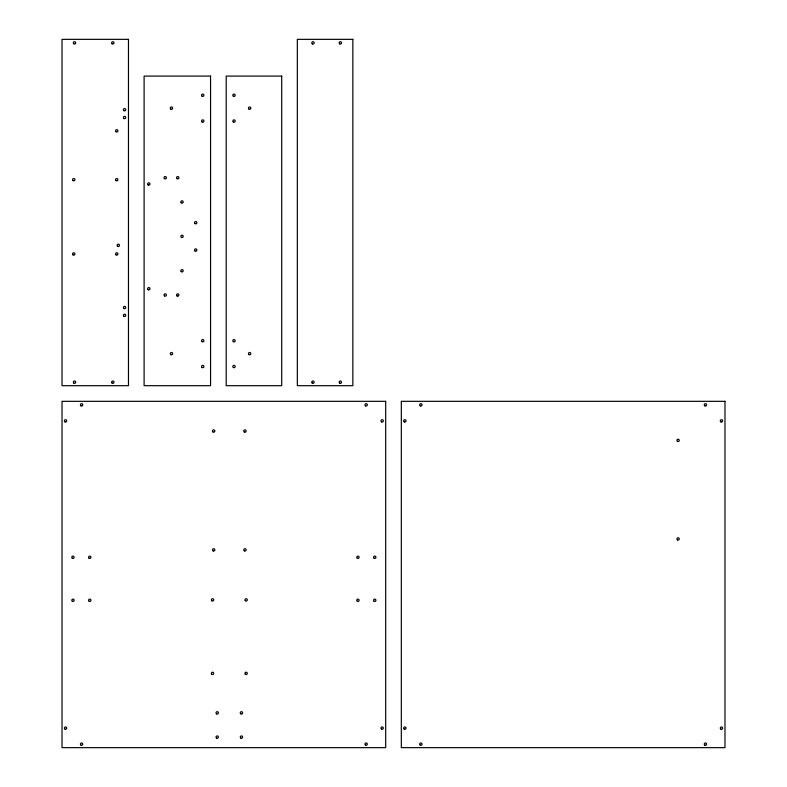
<?xml version="1.0" encoding="UTF-8"?>
<svg xmlns="http://www.w3.org/2000/svg" width="787" height="787" viewBox="0 0 787 787"><rect width="100%" height="100%" fill="white"/><g stroke="black" fill="none" stroke-linecap="round" stroke-linejoin="round"><path stroke-width="1.18" d="M128.478 39.35L62.025 39.35L62.025 385.679L128.478 385.679L128.478 39.35M352.851 39.35L297.338 39.35L297.338 385.679L352.851 385.679L352.851 39.35M210.562 76.093L144.11 76.093L144.11 385.679L210.562 385.679L210.562 76.093M281.707 76.093L226.194 76.093L226.194 385.679L281.707 385.679L281.707 76.093M385.679 401.321L62.025 401.321L62.025 747.65L385.679 747.65L385.679 401.321M724.975 401.321L401.321 401.321L401.321 747.65L724.975 747.65L724.975 401.321M677.489 539.931A1.171 1.171 0 0 0 679.24 538.908A1.171 1.171 0 0 0 677.489 537.895A1.171 1.171 0 0 0 677.489 539.931M677.489 441.418A1.171 1.171 0 0 0 679.24 440.405A1.171 1.171 0 0 0 677.489 439.392A1.171 1.171 0 0 0 677.489 441.418M420.278 405.856A1.171 1.171 0 0 0 422.039 404.833A1.171 1.171 0 0 0 420.278 403.82A1.171 1.171 0 0 0 420.278 405.856M404.252 421.881A1.171 1.171 0 0 0 406.013 420.858A1.171 1.171 0 0 0 404.252 419.845A1.171 1.171 0 0 0 404.252 421.881M704.847 405.856A1.171 1.171 0 0 0 706.608 404.833A1.171 1.171 0 0 0 704.847 403.82A1.171 1.171 0 0 0 704.847 405.856M720.872 421.881A1.171 1.171 0 0 0 722.633 420.858A1.171 1.171 0 0 0 720.872 419.845A1.171 1.171 0 0 0 720.872 421.881M720.872 729.116A1.171 1.171 0 0 0 722.633 728.103A1.171 1.171 0 0 0 720.872 727.09A1.171 1.171 0 0 0 720.872 729.116M704.847 745.151A1.171 1.171 0 0 0 706.608 744.128A1.171 1.171 0 0 0 704.847 743.115A1.171 1.171 0 0 0 704.847 745.151M420.278 745.151A1.171 1.171 0 0 0 422.039 744.128A1.171 1.171 0 0 0 420.278 743.115A1.171 1.171 0 0 0 420.278 745.151M404.252 729.116A1.171 1.171 0 0 0 406.013 728.103A1.171 1.171 0 0 0 404.252 727.09A1.171 1.171 0 0 0 404.252 729.116M339.748 383.18A1.171 1.171 0 0 0 341.509 382.167A1.171 1.171 0 0 0 339.748 381.144A1.171 1.171 0 0 0 339.748 383.18M312.144 382.994A1.171 1.171 0 0 0 314.111 382.472A1.171 1.171 0 0 0 312.675 381.036A1.171 1.171 0 0 0 312.144 382.994M339.748 43.885A1.171 1.171 0 0 0 341.509 42.872A1.171 1.171 0 0 0 339.748 41.849A1.171 1.171 0 0 0 339.748 43.885M312.39 43.885A1.171 1.171 0 0 0 314.151 42.872A1.171 1.171 0 0 0 312.39 41.849A1.171 1.171 0 0 0 312.39 43.885M233.424 367.549A1.171 1.171 0 0 0 235.185 366.526A1.171 1.171 0 0 0 233.424 365.512A1.171 1.171 0 0 0 233.424 367.549M249.066 354.642A1.171 1.171 0 0 0 250.827 353.629A1.171 1.171 0 0 0 249.066 352.615A1.171 1.171 0 0 0 249.066 354.642M233.424 341.745A1.171 1.171 0 0 0 235.185 340.732A1.171 1.171 0 0 0 233.424 339.718A1.171 1.171 0 0 0 233.424 341.745M248.82 108.98A1.171 1.171 0 0 0 250.787 108.449A1.171 1.171 0 0 0 249.351 107.012A1.171 1.171 0 0 0 248.82 108.98M233.424 122.064A1.171 1.171 0 0 0 235.185 121.05A1.171 1.171 0 0 0 233.424 120.027A1.171 1.171 0 0 0 233.424 122.064M233.424 96.26A1.171 1.171 0 0 0 235.185 95.247A1.171 1.171 0 0 0 233.424 94.233A1.171 1.171 0 0 0 233.424 96.26M194.881 223.508A1.171 1.171 0 0 0 196.839 222.987A1.171 1.171 0 0 0 195.402 221.55A1.171 1.171 0 0 0 194.881 223.508M194.881 250.876A1.171 1.171 0 0 0 196.839 250.345A1.171 1.171 0 0 0 195.402 248.908A1.171 1.171 0 0 0 194.881 250.876M201.915 121.877A1.171 1.171 0 0 0 203.872 121.346A1.171 1.171 0 0 0 202.436 119.909A1.171 1.171 0 0 0 201.915 121.877M202.161 96.26A1.171 1.171 0 0 0 203.912 95.247A1.171 1.171 0 0 0 202.161 94.233A1.171 1.171 0 0 0 202.161 96.26M170.887 109.167A1.171 1.171 0 0 0 172.648 108.144A1.171 1.171 0 0 0 170.887 107.13A1.171 1.171 0 0 0 170.887 109.167M170.887 354.642A1.171 1.171 0 0 0 172.648 353.629A1.171 1.171 0 0 0 170.887 352.615A1.171 1.171 0 0 0 170.887 354.642M201.915 341.558A1.171 1.171 0 0 0 203.872 341.037A1.171 1.171 0 0 0 202.436 339.6A1.171 1.171 0 0 0 201.915 341.558M202.161 367.549A1.171 1.171 0 0 0 203.912 366.526A1.171 1.171 0 0 0 202.161 365.512A1.171 1.171 0 0 0 202.161 367.549M176.898 178.56A1.171 1.171 0 0 0 178.856 178.029A1.171 1.171 0 0 0 177.419 176.593A1.171 1.171 0 0 0 176.898 178.56M164.385 178.56A1.171 1.171 0 0 0 166.352 178.029A1.171 1.171 0 0 0 164.916 176.593A1.171 1.171 0 0 0 164.385 178.56M148.212 184.994A1.171 1.171 0 0 0 149.973 183.981A1.171 1.171 0 0 0 148.212 182.968A1.171 1.171 0 0 0 148.212 184.994M181.197 202.79A1.171 1.171 0 0 0 183.155 202.269A1.171 1.171 0 0 0 181.718 200.833A1.171 1.171 0 0 0 181.197 202.79M181.443 237.379A1.171 1.171 0 0 0 183.204 236.356A1.171 1.171 0 0 0 181.443 235.343A1.171 1.171 0 0 0 181.443 237.379M181.197 271.584A1.171 1.171 0 0 0 183.155 271.062A1.171 1.171 0 0 0 181.718 269.626A1.171 1.171 0 0 0 181.197 271.584M177.144 296.01A1.171 1.171 0 0 0 178.895 294.997A1.171 1.171 0 0 0 177.144 293.984A1.171 1.171 0 0 0 177.144 296.01M164.385 295.823A1.171 1.171 0 0 0 166.352 295.302A1.171 1.171 0 0 0 164.916 293.866A1.171 1.171 0 0 0 164.385 295.823M148.212 289.754A1.171 1.171 0 0 0 149.973 288.74A1.171 1.171 0 0 0 148.212 287.727A1.171 1.171 0 0 0 148.212 289.754M112.01 382.994A1.171 1.171 0 0 0 113.967 382.472A1.171 1.171 0 0 0 112.531 381.036A1.171 1.171 0 0 0 112.01 382.994M112.01 43.698A1.171 1.171 0 0 0 113.967 43.167A1.171 1.171 0 0 0 112.531 41.731A1.171 1.171 0 0 0 112.01 43.698M73.703 382.994A1.171 1.171 0 0 0 75.66 382.472A1.171 1.171 0 0 0 74.224 381.036A1.171 1.171 0 0 0 73.703 382.994M73.703 43.698A1.171 1.171 0 0 0 75.66 43.167A1.171 1.171 0 0 0 74.224 41.731A1.171 1.171 0 0 0 73.703 43.698M123.736 110.544A1.171 1.171 0 0 0 125.694 110.013A1.171 1.171 0 0 0 124.257 108.576A1.171 1.171 0 0 0 123.736 110.544M123.736 118.355A1.171 1.171 0 0 0 125.694 117.834A1.171 1.171 0 0 0 124.257 116.397A1.171 1.171 0 0 0 123.736 118.355M115.915 131.645A1.171 1.171 0 0 0 117.883 131.124A1.171 1.171 0 0 0 116.446 129.688A1.171 1.171 0 0 0 115.915 131.645M72.916 180.508A1.171 1.171 0 0 0 74.883 179.987A1.171 1.171 0 0 0 73.447 178.551A1.171 1.171 0 0 0 72.916 180.508M115.915 180.508A1.171 1.171 0 0 0 117.883 179.987A1.171 1.171 0 0 0 116.446 178.551A1.171 1.171 0 0 0 115.915 180.508M117.479 246.183A1.171 1.171 0 0 0 119.447 245.652A1.171 1.171 0 0 0 118.011 244.216A1.171 1.171 0 0 0 117.479 246.183M115.915 254.781A1.171 1.171 0 0 0 117.883 254.25A1.171 1.171 0 0 0 116.446 252.814A1.171 1.171 0 0 0 115.915 254.781M72.916 254.781A1.171 1.171 0 0 0 74.883 254.25A1.171 1.171 0 0 0 73.447 252.814A1.171 1.171 0 0 0 72.916 254.781M123.736 308.337A1.171 1.171 0 0 0 125.694 307.806A1.171 1.171 0 0 0 124.257 306.369A1.171 1.171 0 0 0 123.736 308.337M123.736 316.148A1.171 1.171 0 0 0 125.694 315.626A1.171 1.171 0 0 0 124.257 314.19A1.171 1.171 0 0 0 123.736 316.148M365.552 745.151A1.171 1.171 0 0 0 367.313 744.128A1.171 1.171 0 0 0 365.552 743.115A1.171 1.171 0 0 0 365.552 745.151M381.577 729.116A1.171 1.171 0 0 0 383.338 728.103A1.171 1.171 0 0 0 381.577 727.09A1.171 1.171 0 0 0 381.577 729.116M80.982 745.151A1.171 1.171 0 0 0 82.743 744.128A1.171 1.171 0 0 0 80.982 743.115A1.171 1.171 0 0 0 80.982 745.151M64.957 729.116A1.171 1.171 0 0 0 66.708 728.103A1.171 1.171 0 0 0 64.957 727.09A1.171 1.171 0 0 0 64.957 729.116M64.957 421.881A1.171 1.171 0 0 0 66.708 420.858A1.171 1.171 0 0 0 64.957 419.845A1.171 1.171 0 0 0 64.957 421.881M80.982 405.856A1.171 1.171 0 0 0 82.743 404.833A1.171 1.171 0 0 0 80.982 403.82A1.171 1.171 0 0 0 80.982 405.856M381.577 421.881A1.171 1.171 0 0 0 383.338 420.858A1.171 1.171 0 0 0 381.577 419.845A1.171 1.171 0 0 0 381.577 421.881M365.552 405.856A1.171 1.171 0 0 0 367.313 404.833A1.171 1.171 0 0 0 365.552 403.82A1.171 1.171 0 0 0 365.552 405.856M216.622 713.878A1.171 1.171 0 0 0 218.383 712.865A1.171 1.171 0 0 0 216.622 711.841A1.171 1.171 0 0 0 216.622 713.878M216.622 738.108A1.171 1.171 0 0 0 218.383 737.094A1.171 1.171 0 0 0 216.622 736.081A1.171 1.171 0 0 0 216.622 738.108M240.852 738.108A1.171 1.171 0 0 0 242.612 737.094A1.171 1.171 0 0 0 240.852 736.081A1.171 1.171 0 0 0 240.852 738.108M240.852 713.878A1.171 1.171 0 0 0 242.612 712.865A1.171 1.171 0 0 0 240.852 711.841A1.171 1.171 0 0 0 240.852 713.878M211.683 600.717A1.171 1.171 0 0 0 213.651 600.196A1.171 1.171 0 0 0 212.215 598.759A1.171 1.171 0 0 0 211.683 600.717M245.308 600.717A1.171 1.171 0 0 0 247.266 600.196A1.171 1.171 0 0 0 245.829 598.759A1.171 1.171 0 0 0 245.308 600.717M245.308 674.213A1.171 1.171 0 0 0 247.266 673.682A1.171 1.171 0 0 0 245.829 672.246A1.171 1.171 0 0 0 245.308 674.213M211.683 674.213A1.171 1.171 0 0 0 213.651 673.682A1.171 1.171 0 0 0 212.215 672.246A1.171 1.171 0 0 0 211.683 674.213M212.864 431.856A1.171 1.171 0 0 0 214.821 431.325A1.171 1.171 0 0 0 213.385 429.889A1.171 1.171 0 0 0 212.864 431.856M244.373 432.043A1.171 1.171 0 0 0 246.134 431.03A1.171 1.171 0 0 0 244.373 430.007A1.171 1.171 0 0 0 244.373 432.043M213.1 550.87A1.171 1.171 0 0 0 214.861 549.857A1.171 1.171 0 0 0 213.1 548.844A1.171 1.171 0 0 0 213.1 550.87M244.373 550.87A1.171 1.171 0 0 0 246.134 549.857A1.171 1.171 0 0 0 244.373 548.844A1.171 1.171 0 0 0 244.373 550.87M357.347 558.298A1.171 1.171 0 0 0 359.098 557.285A1.171 1.171 0 0 0 357.347 556.271A1.171 1.171 0 0 0 357.347 558.298M374.15 558.298A1.171 1.171 0 0 0 375.911 557.285A1.171 1.171 0 0 0 374.15 556.271A1.171 1.171 0 0 0 374.15 558.298M374.15 601.298A1.171 1.171 0 0 0 375.911 600.284A1.171 1.171 0 0 0 374.15 599.271A1.171 1.171 0 0 0 374.15 601.298M357.347 601.298A1.171 1.171 0 0 0 359.098 600.284A1.171 1.171 0 0 0 357.347 599.271A1.171 1.171 0 0 0 357.347 601.298M72.384 558.298A1.171 1.171 0 0 0 74.135 557.285A1.171 1.171 0 0 0 72.384 556.271A1.171 1.171 0 0 0 72.384 558.298M88.951 558.111A1.171 1.171 0 0 0 90.908 557.589A1.171 1.171 0 0 0 89.472 556.153A1.171 1.171 0 0 0 88.951 558.111M89.187 601.298A1.171 1.171 0 0 0 90.948 600.284A1.171 1.171 0 0 0 89.187 599.271A1.171 1.171 0 0 0 89.187 601.298M72.384 601.298A1.171 1.171 0 0 0 74.135 600.284A1.171 1.171 0 0 0 72.384 599.271A1.171 1.171 0 0 0 72.384 601.298"/></g></svg>
